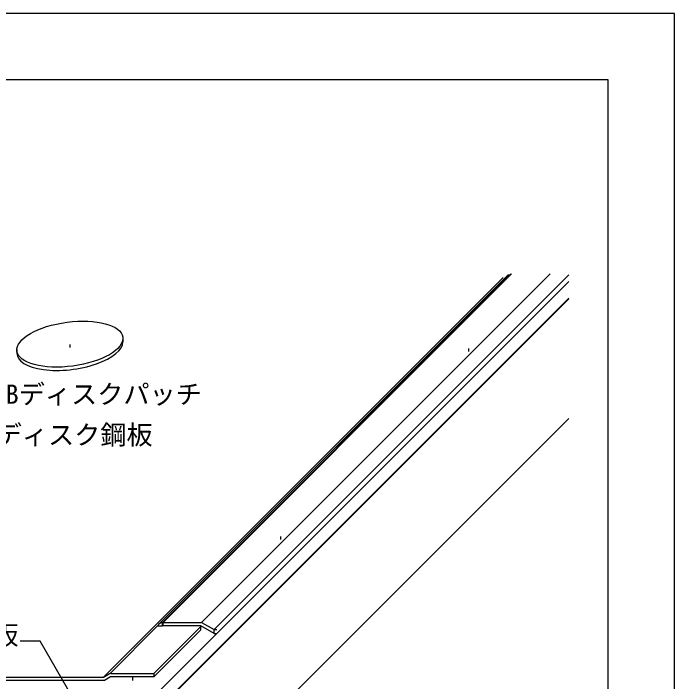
# Model space of a CAD drawing. Units: millimetres, scale not verified, with parts at other scales. Extents: x -210 to 1470, y -148 to 1040.
# Drawn here: x 1072 to 1470, y 637.3 to 1039.5 of the extents above; entities that cross this region are included whole.
import ezdxf
from ezdxf.enums import TextEntityAlignment as Align

# ---------------------------------------------------------------- set-up
doc = ezdxf.new("R2010")
doc.units = ezdxf.units.MM
doc.linetypes.add('CHAIN1', pattern=[8, 5, -1, 1, -1])
for name, color, linetype in [('0-2_IBｼｰﾄ', 7, 'Continuous'), ('0-3_IBリキッド', 7, 'Continuous'), ('0-5_中心線', 1, 'CHAIN1'), ('0-7_図面枠', 7, 'Continuous'), ('0-9_増張りシート', 7, 'Continuous'), ('0-A_寸法線', 7, 'Continuous'), ('0-B_文字', 7, 'Continuous'), ('0-C_断熱材', 2, 'Continuous'), ('1-0_躯体', 7, 'Continuous'), ('1-1_輪郭線', 2, 'Continuous')]:
    doc.layers.add(name, color=color, linetype=linetype)
doc.styles.add('MS Gothic', font='')
doc.styles.get('MS Gothic').set_extended_font_data('MS Gothic')

msp = doc.modelspace()

# ---------------------------------------------------------------- linework, layer by layer
at = {"layer": '0-2_IBｼｰﾄ'}
for p, q in [((1162.157, 672.911), (1371.889, 882.643)), ((1185.293, 672.911), (1395.025, 882.643)), ((1192.725, 668.621), (1406.248, 882.144)), ((1126.3, 640.027), (1366.716, 880.443)), ((1130.129, 642.155), (1158.999, 671.026)), ((1192.725, 666.311), (1192.725, 668.621)), ((1192.725, 668.621), (1194.516, 668.621)), ((1192.725, 666.311), (1194.516, 666.311))]:
    msp.add_line(p, q, dxfattribs=at)
for points in [[(1192.725, 666.311), (1184.757, 670.911), (1162.157, 670.911), (1162.157, 672.911), (1185.293, 672.911), (1192.725, 668.621)], [(658.29, 644.627), (681.426, 644.627), (689.393, 640.027), (1126.3, 640.027), (1129.622, 641.945)], [(1130.423, 640.16), (1126.735, 638.027), (688.857, 638.027), (680.89, 642.627), (658.29, 642.627), (658.29, 644.627)], [(1130.673, 642.227), (1156.473, 642.227), (1156.473, 640.227), (1130.673, 640.227)]]:
    msp.add_lwpolyline(points, dxfattribs=at)
msp.add_lwpolyline([(1184.757, 670.511), (1156.473, 642.227), (1156.473, 640.227), (1184.757, 668.511)], close=True, dxfattribs=at)
for centre, radius, end in [((1130.673, 640.127), 2.1, 120.04481), ((1130.673, 639.727), 0.5, 120.04489)]:
    msp.add_arc(centre, radius, 90, end, dxfattribs=at)
at = {"layer": '0-3_IBリキッド'}
for p, q in [((1159.664, 672.044), (1369.904, 882.284)), ((1161.757, 672.911), (1371.489, 882.643)), ((1161.757, 670.911), (1162.157, 671.311))]:
    msp.add_line(p, q, dxfattribs=at)
msp.add_lwpolyline([(1158.957, 670.911), (1161.757, 670.911), (1161.757, 672.911)], dxfattribs=at)
msp.add_arc((1161.757, 669.951), 2.96, 90, 161.07536, dxfattribs=at)
at = {"layer": '0-5_中心線'}
for p, q in [((1105.98, 840.217), (1105.98, 838.417)), ((1345.98, 837.817), (1345.98, 836.017)), ((1232.843, 724.68), (1232.843, 722.88)), ((1143.573, 639.827), (1143.573, 638.027))]:
    msp.add_line(p, q, dxfattribs=at)
at = {"layer": '0-7_図面枠'}
msp.add_lwpolyline([(1470, -148.5), (1470, 1039.5), (-210, 1039.5), (-210, -148.5)], close=True, dxfattribs=at)
at = {"layer": '0-9_増張りシート'}
for p, q in [((1137.884, 843.886), (1137.884, 841.886)), ((1074.076, 836.948), (1074.076, 834.948))]:
    msp.add_line(p, q, dxfattribs=at)
msp.add_ellipse((1105.98, 840.417), major_axis=(-31.856, -4.194), ratio=0.414214, dxfattribs=at)
msp.add_ellipse((1105.98, 838.417), major_axis=(-31.856, -4.194), ratio=0.414214, start_param=6.228707, end_param=9.3702997, dxfattribs=at)
at = {"layer": '0-A_寸法線'}
for p, q in [((1088.09, 661.663), (1076.09, 661.663)), ((1117.111, 611.397), (1088.09, 661.663))]:
    msp.add_line(p, q, dxfattribs=at)
at = {"layer": '0-C_断熱材'}
msp.add_line((1066.837, 528.632), (1406.248, 868.043), dxfattribs=at)
msp.add_lwpolyline([(73.637, 538.632), (73.637, 528.632), (1066.837, 528.632), (1066.837, 538.632), (1406.248, 878.043)], dxfattribs=at)
at = {"layer": '1-0_躯体'}
for p, q in [((1038.552, 499.948), (1406.248, 867.643)), ((1038.552, 427.948), (1406.248, 795.643))]:
    msp.add_line(p, q, dxfattribs=at)
at = {"layer": '1-1_輪郭線'}
msp.add_lwpolyline([(1430, 999.5), (-170, 999.5), (-170, -108.5), (1430, -108.5)], close=True, dxfattribs=at)

# ---------------------------------------------------------------- texts
at = {"layer": '0-B_文字', "style": 'MS Gothic'}
for s, p in [('IBディスクパッチ', (1059.445, 801.054)), ('IBディスク鋼板', (1045.589, 776.567)), ('IBディスク鋼板', (964.89, 656.119))]:
    msp.add_text(s, height=11.55, dxfattribs=at).set_placement(p, align=Align.BOTTOM_LEFT)

doc.saveas('drawing.dxf')
